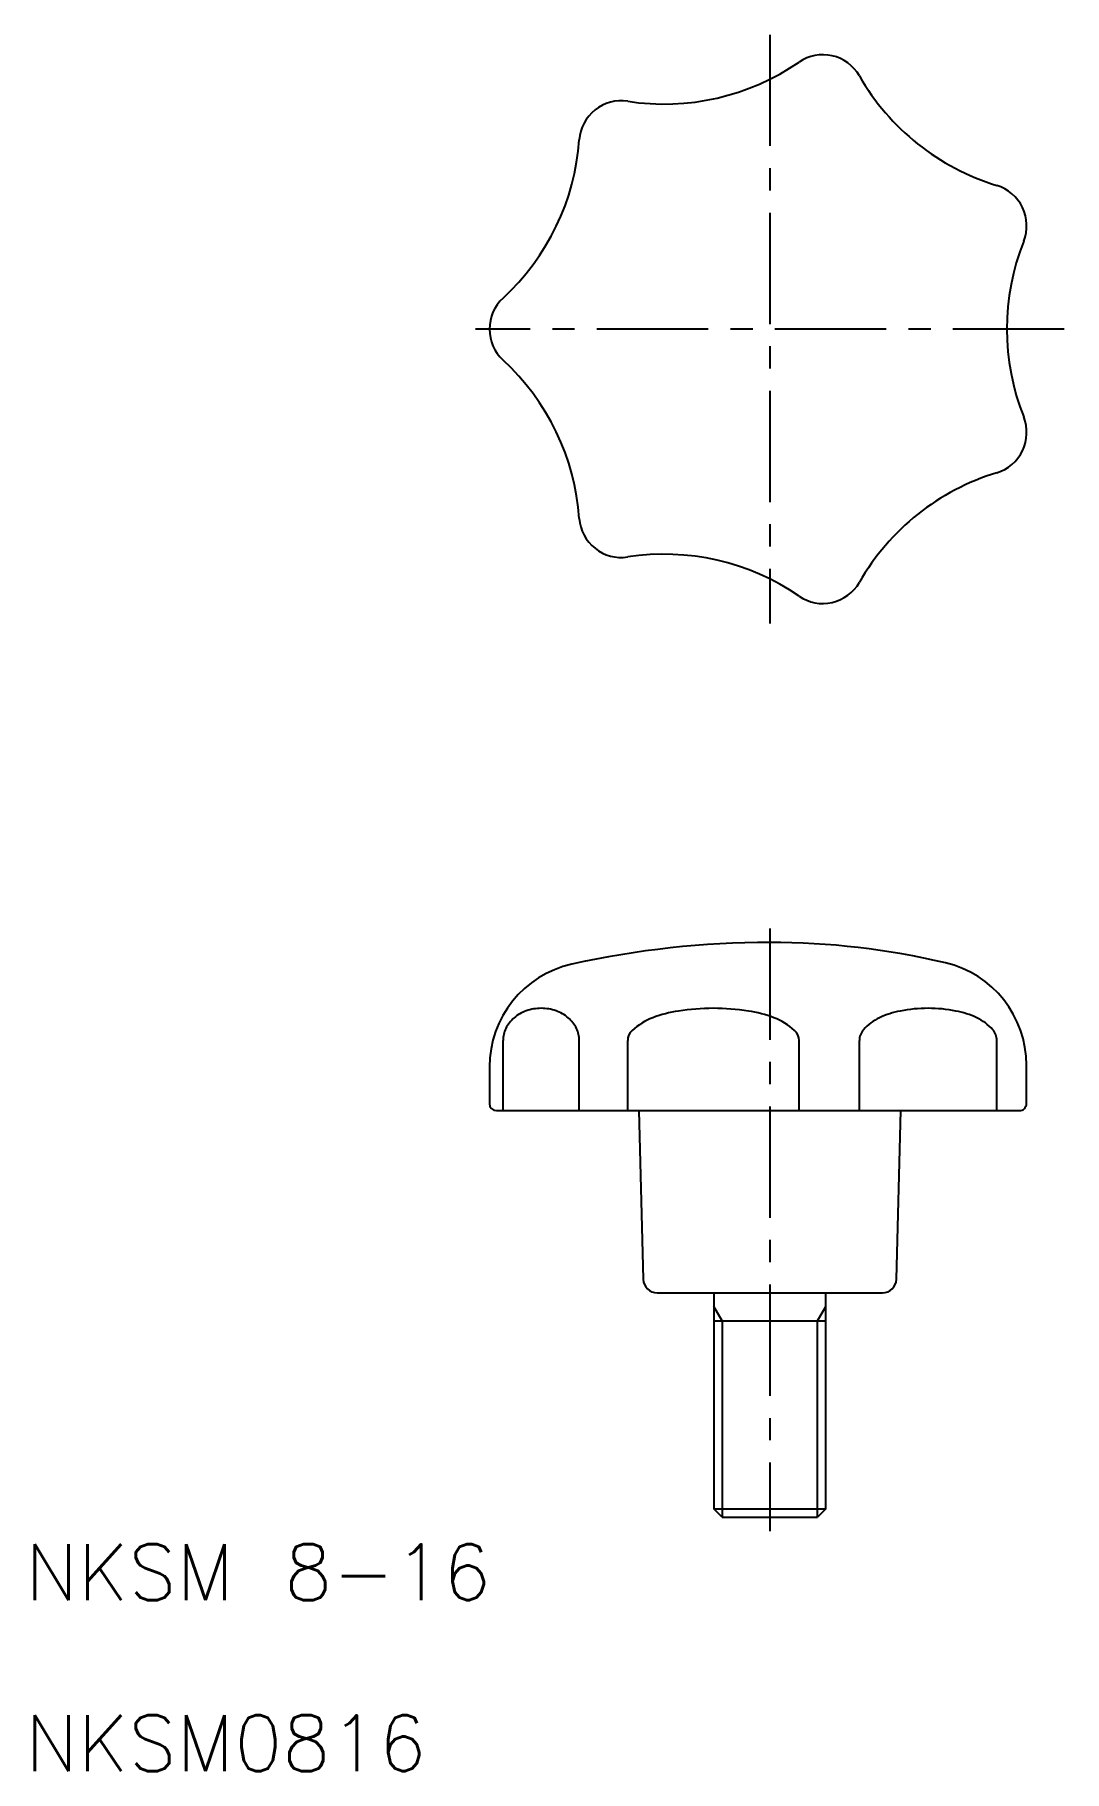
# Model space of a CAD drawing. Extents: x 60 to 134, y 104 to 227.
import ezdxf
from ezdxf.enums import TextEntityAlignment as Align

# ---------------------------------------------------------------- set-up
doc = ezdxf.new("R2010")
doc.units = 0
doc.header["$LTSCALE"] = 0.25
doc.linetypes.add('CENTER', pattern=[50.8, 31.75, -6.35, 6.35, -6.35])
doc.layers.get('0').update_dxf_attribs({"linetype": 'CONTINUOUS'})
doc.layers.add('CENTER', color=1, linetype='CENTER')
doc.styles.get("Standard").update_dxf_attribs({"font": 'txt.shx'})

msp = doc.modelspace()

# ---------------------------------------------------------------- linework, layer by layer
at = {"color": 7, "linetype": 'CONTINUOUS'}
for p, q in [((130.981801, 212.651566), (130.981286, 212.650266)), ((93.844404, 150.6287), (93.844404, 155.6287)), ((99.284977, 150.6287), (99.284977, 155.6287)), ((102.73556, 150.6287), (102.73556, 155.6287)), ((114.960415, 150.6287), (114.960415, 155.6287)), ((119.263222, 150.6287), (119.263222, 155.6287)), ((129.066794, 150.6287), (129.066794, 155.6287)), ((92.876728, 153.753561), (92.876728, 151.1287)), ((131.180888, 151.128949), (131.179517, 153.878098)), ((93.376728, 150.6287), (130.680888, 150.6287)), ((103.536311, 150.6287), (103.851227, 138.602523)), ((121.902228, 138.602523), (122.217145, 150.6287)), ((104.850885, 137.6287), (120.902571, 137.6287)), ((108.863806, 137.6287), (108.863806, 137.6288)), ((108.876728, 137.6287), (108.876728, 122.2287)), ((112.876728, 137.6287), (112.876828, 137.6287)), ((116.876728, 122.2287), (116.876728, 137.6287)), ((109.476728, 135.6287), (108.876728, 136.667931)), ((116.276728, 135.6287), (116.876728, 136.667931)), ((108.876728, 135.6287), (116.876728, 135.6287)), ((108.876728, 122.2287), (116.876728, 122.2287)), ((109.476728, 121.6287), (108.876728, 122.2287)), ((109.476728, 121.6287), (116.276728, 121.6287)), ((116.876728, 122.2287), (116.276728, 121.6287))]:
    msp.add_line(p, q, dxfattribs=at)
at = {"color": 3, "linetype": 'CONTINUOUS'}
for p, q in [((109.476728, 135.6287), (109.476728, 121.6287)), ((116.276728, 121.6287), (116.276728, 135.6287))]:
    msp.add_line(p, q, dxfattribs=at)
at = {"color": 7, "linetype": 'CONTINUOUS'}
for centre, radius, start, end in [((116.659584, 222.955526), 3, 29.78687, 124.498845), ((105.331791, 239.438278), 17, 261.215441, 304.498845), ((134.01717, 232.891027), 17, 209.78687, 253.070273), ((102.277401, 219.672887), 3, 81.215441, 175.927416), ((82.327904, 221.09329), 17, 312.644012, 355.927416), ((128.193199, 213.757775), 3, 338.358298, 73.070273), ((146.783365, 206.381751), 17, 158.358298, 201.641702), ((95.876728, 206.381751), 3, 132.644012, 227.355988), ((82.327904, 191.670213), 17, 4.072584, 47.355988), ((128.193199, 199.005728), 3, 286.929727, 21.641702), ((134.01717, 179.872475), 17, 106.929727, 150.21313), ((102.277401, 193.090616), 3, 184.072584, 278.784559), ((105.331791, 173.325225), 17, 55.501155, 98.784559), ((116.659584, 189.807977), 3, 235.501155, 330.21313), ((112.876728, 97.6287), 65, 90, 102.555858), ((112.865874, 107.889438), 54.739264, 76.766962, 89.988639), ((100.376728, 153.753561), 7.5, 102.555858, 180), ((123.679518, 153.87436), 7.5, 0.028556, 76.766962), ((96.408935, 155.164236), 2.737978, 109.301094, 130.214483), ((96.564689, 154.719514), 3.209186, 89.999989, 109.301178), ((96.564691, 154.719511), 3.209189, 70.69883, 90.00002), ((96.720446, 155.164236), 2.737978, 49.785517, 70.698906), ((107.769924, 148.633642), 9.21155, 98.858972, 110.620398), ((108.847971, 141.716951), 16.21175, 89.999942, 98.858955), ((108.848003, 141.716951), 16.21175, 81.141045, 90.000058), ((109.92605, 148.633642), 9.21155, 69.379602, 81.141028), ((123.382683, 151.53538), 6.318002, 100.998743, 115.136735), ((124.164998, 147.510204), 10.418497, 89.999944, 100.998699), ((124.165018, 147.510209), 10.418492, 79.001298, 90.000053), ((124.947333, 151.535376), 6.318006, 64.863276, 79.001269), ((95.799592, 155.628698), 1.955188, 153.899617, 179.999928), ((96.169429, 155.44751), 2.367023, 130.214498, 153.899542), ((96.959952, 155.44751), 2.367023, 26.100458, 49.785502), ((97.329789, 155.628698), 1.955188, 0.000072, 26.100383), ((103.720826, 155.628701), 0.985266, 132.252826, 180.000037), ((106.139789, 152.965895), 4.582754, 110.620537, 132.252831), ((111.556185, 152.965892), 4.582756, 47.747186, 69.37948), ((113.975149, 155.628701), 0.985266, 359.999963, 47.747174), ((120.423833, 155.628701), 1.160611, 138.562676, 180.000062), ((122.196154, 154.064134), 3.524716, 115.136797, 138.562642), ((126.133862, 154.064134), 3.524716, 41.437358, 64.863203), ((127.906183, 155.628701), 1.160611, 359.999938, 41.437324), ((93.376728, 151.1287), 0.5, 180, 270), ((130.680888, 151.1287), 0.5, 270, 0.028556), ((104.850885, 138.6287), 1, 181.5, 270), ((120.902571, 138.6287), 1, 270, 358.499998)]:
    msp.add_arc(centre, radius, start, end, dxfattribs=at)
at = {"layer": 'CENTER', "color": 1, "linetype": 'CENTER'}
for p, q in [((112.876728, 227.381751), (112.876728, 185.381751)), ((133.876728, 206.381751), (91.876728, 206.381751)), ((112.876728, 163.6287), (112.876728, 120.6287))]:
    msp.add_line(p, q, dxfattribs=at)

# ---------------------------------------------------------------- texts
at = {"color": 7, "linetype": 'CONTINUOUS'}
for s, p in [('NKSM 8-16', (59.757729, 117.698914)), ('NKSM0816', (59.757729, 105.502851))]:
    msp.add_text(s, height=4, dxfattribs=at).set_placement(p, align=Align.MIDDLE_LEFT)

doc.saveas('drawing.dxf')
